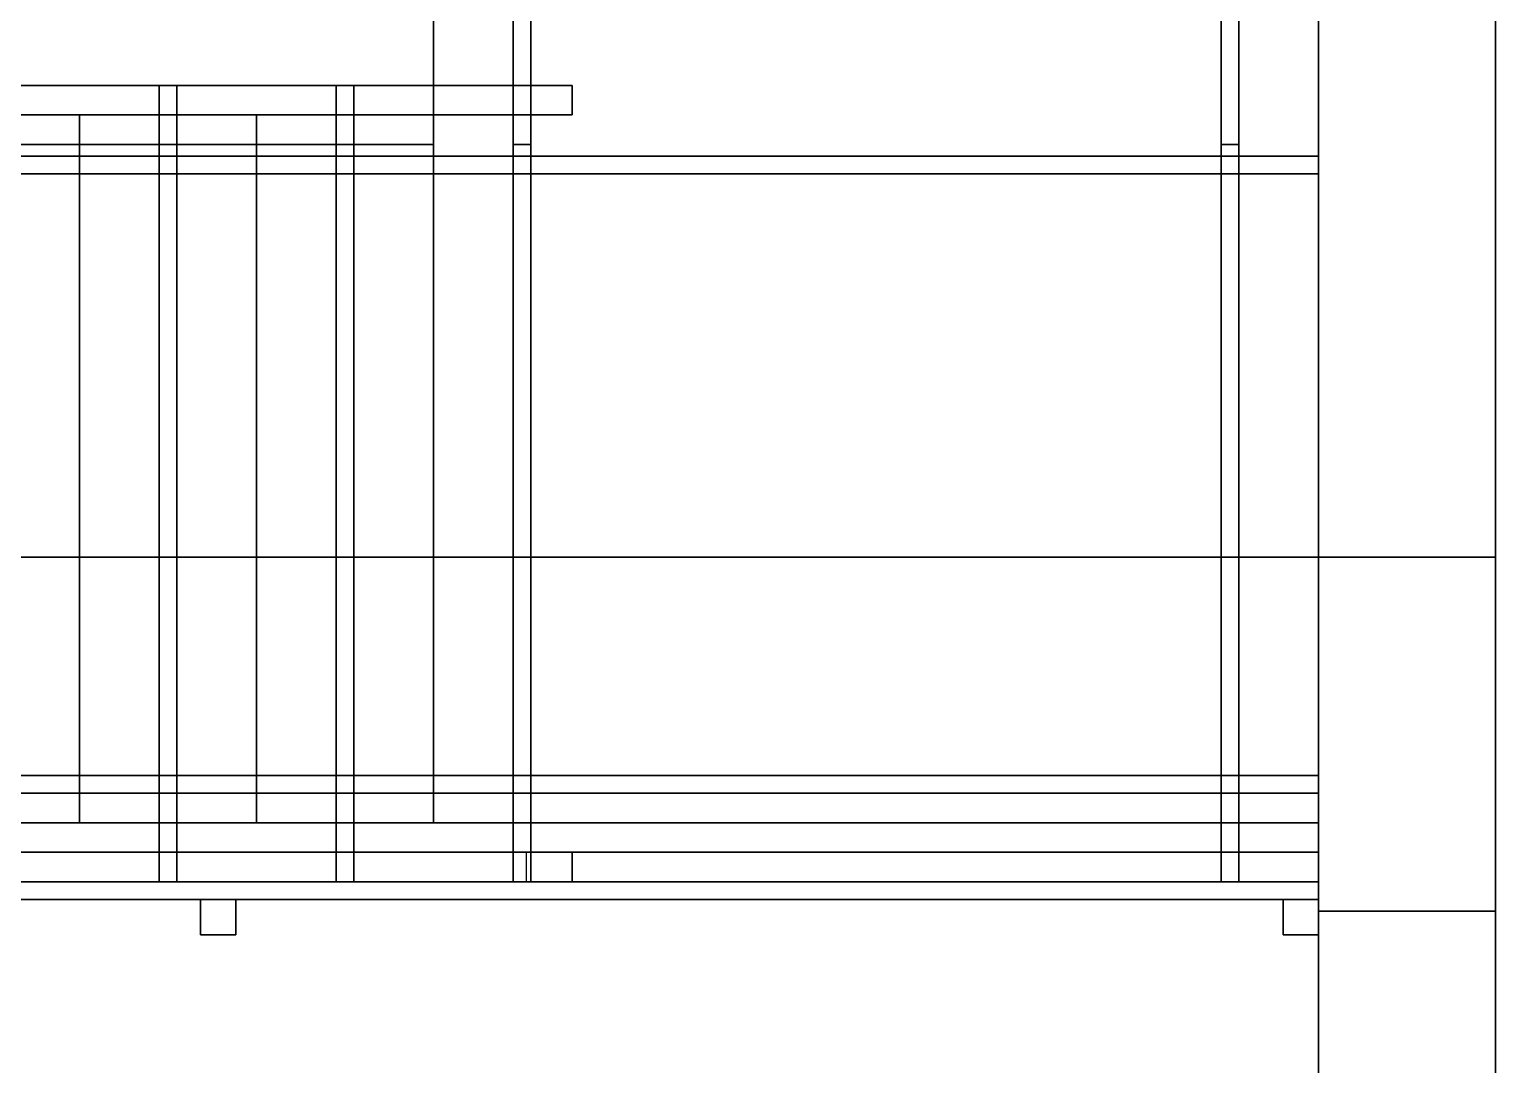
# Model space of a CAD drawing. Header units: millimetres. Extents: x 116.8 to 135.8, y -35.1 to -13.1.
# Drawn here: x 131.358 to 133.843, y -26.5 to -24.745 of the extents above; entities that cross this region are included whole.
import ezdxf

# ---------------------------------------------------------------- set-up
doc = ezdxf.new("R2010")
doc.units = ezdxf.units.MM
for name, color, linetype in [('copertura', 252, 'Continuous'), ('cromato', 251, 'Continuous'), ('Layer_riv', 41, 'Continuous'), ('marmo', 7, 'Continuous'), ('parete_interna', 7, 'Continuous'), ('pavimento', 253, 'Continuous'), ('RIVESTIMENTO', 33, 'Continuous'), ('soffitto', 41, 'Continuous'), ('vetro_mattone', 134, 'Continuous')]:
    doc.layers.add(name, color=color, linetype=linetype)

msp = doc.modelspace()

# ---------------------------------------------------------------- linework, layer by layer
at = {"layer": 'copertura'}
for points in [[(133.843, -25.6399, 6.3), (126.343, -25.6399, 6.3), (126.343, -23.1399, 6.3), (133.843, -23.1399, 6.3)], [(133.843, -23.1399, 5.7), (133.843, -23.1399, 6.3), (133.843, -28.1399, 6.3), (133.843, -28.1399, 5.7)], [(133.843, -28.1399, 6.3), (126.343, -28.1399, 6.3), (126.343, -25.6399, 6.3), (133.843, -25.6399, 6.3)]]:
    msp.add_3dface(points, dxfattribs=at)
at = {"layer": 'cromato'}
for points in [[(132.043, -23.3399, 1.47), (132.043, -23.3399, 1.45), (132.043, -26.0399, 1.45), (132.043, -26.0399, 1.47)], [(132.043, -23.3399, 1.45), (133.543, -23.3399, 1.45), (133.543, -26.0399, 1.45), (132.043, -26.0399, 1.45)], [(133.543, -26.0399, 1.47), (132.043, -26.0399, 1.47), (132.043, -23.3399, 1.47), (133.543, -23.3399, 1.47)], [(133.543, -23.3399, 1.45), (133.543, -23.3399, 1.47), (133.543, -26.0399, 1.47), (133.543, -26.0399, 1.45)], [(133.408, -24.9899, 1.2992), (133.378, -24.9899, 1.2992), (133.378, -24.4899, 1.2992), (133.408, -24.4899, 1.2992)], [(133.378, -24.9899, 1.2992), (133.378, -24.9899, 1.3292), (133.378, -24.4899, 1.3292), (133.378, -24.4899, 1.2992)], [(133.378, -24.4899, 1.3292), (133.408, -24.4899, 1.3292), (133.408, -24.9899, 1.3292), (133.378, -24.9899, 1.3292)], [(133.408, -24.9899, 1.3292), (133.408, -24.9899, 1.2992), (133.408, -24.4899, 1.2992), (133.408, -24.4899, 1.3292)], [(132.178, -24.517, 2.2985), (132.178, -24.517, 2.2685), (132.178, -24.8899, 2.2685), (132.178, -24.8899, 2.2985)], [(132.178, -24.8899, 2.2685), (132.178, -24.517, 2.2685), (132.208, -24.517, 2.2685), (132.208, -24.8899, 2.2685)], [(132.208, -24.517, 2.2985), (132.208, -24.8899, 2.2985), (132.178, -24.8899, 2.2985), (132.178, -24.517, 2.2985)], [(132.178, -24.517, 1.9169), (132.178, -24.517, 1.8869), (132.178, -24.8899, 1.8869), (132.178, -24.8899, 1.9169)], [(132.178, -24.8899, 1.8869), (132.178, -24.517, 1.8869), (132.208, -24.517, 1.8869), (132.208, -24.8899, 1.8869)], [(132.208, -24.517, 1.9169), (132.208, -24.8899, 1.9169), (132.178, -24.8899, 1.9169), (132.178, -24.517, 1.9169)], [(132.208, -24.8899, 2.2985), (132.208, -24.8899, 2.2685), (132.208, -24.517, 2.2685), (132.208, -24.517, 2.2985)], [(132.208, -24.8899, 1.9169), (132.208, -24.8899, 1.8869), (132.208, -24.517, 1.8869), (132.208, -24.517, 1.9169)], [(132.278, -24.8399, 1.9126), (132.278, -24.8399, 1.8784), (129.478, -24.8399, 3.4175), (129.4857, -24.8399, 3.4475)], [(132.278, -24.8899, 1.8784), (129.478, -24.8899, 3.4175), (129.478, -24.8399, 3.4175), (132.278, -24.8399, 1.8784)], [(132.278, -24.8399, 2.2943), (132.278, -24.8399, 2.26), (129.478, -24.8399, 3.7992), (129.4857, -24.8399, 3.8292)], [(132.278, -24.8899, 2.26), (129.478, -24.8899, 3.7992), (129.478, -24.8399, 3.7992), (132.278, -24.8399, 2.26)], [(129.4857, -24.8399, 3.4475), (132.278, -24.8399, 1.9126), (132.278, -24.8899, 1.9126), (129.4857, -24.8899, 3.4475)], [(129.4857, -24.8399, 3.8292), (132.278, -24.8399, 2.2943), (132.278, -24.8899, 2.2943), (129.4857, -24.8899, 3.8292)], [(131.608, -24.8399, 2.6283), (131.578, -24.8399, 2.6448), (131.578, -24.8399, 1.6483), (131.608, -24.8399, 1.6483)], [(131.608, -24.8899, 2.6283), (131.578, -24.8899, 2.6448), (131.578, -24.8399, 2.6448), (131.608, -24.8399, 2.6283)], [(131.578, -24.8899, 2.6448), (131.578, -24.8899, 1.6483), (131.578, -24.8399, 1.6483), (131.578, -24.8399, 2.6448)], [(131.578, -24.8899, 1.6483), (131.608, -24.8899, 1.6483), (131.608, -24.8399, 1.6483), (131.578, -24.8399, 1.6483)], [(131.608, -24.8399, 1.6483), (131.608, -24.8399, 2.6283), (131.608, -24.8899, 2.6283), (131.608, -24.8899, 1.6483)], [(131.908, -24.8399, 2.4634), (131.878, -24.8399, 2.4799), (131.878, -24.8399, 1.4817), (131.908, -24.8399, 1.4817)], [(131.908, -24.8899, 2.4634), (131.878, -24.8899, 2.4799), (131.878, -24.8399, 2.4799), (131.908, -24.8399, 2.4634)], [(131.878, -24.8899, 2.4799), (131.878, -24.8899, 1.4817), (131.878, -24.8399, 1.4817), (131.878, -24.8399, 2.4799)], [(131.878, -24.8899, 1.4817), (131.908, -24.8899, 1.4817), (131.908, -24.8399, 1.4817), (131.878, -24.8399, 1.4817)], [(131.908, -24.8399, 1.4817), (131.908, -24.8399, 2.4634), (131.908, -24.8899, 2.4634), (131.908, -24.8899, 1.4817)], [(132.208, -24.8399, 2.2985), (132.178, -24.8399, 2.315), (132.178, -24.8399, 1.315), (132.208, -24.8399, 1.315)], [(132.208, -24.8899, 2.2985), (132.178, -24.8899, 2.315), (132.178, -24.8399, 2.315), (132.208, -24.8399, 2.2985)], [(132.178, -24.8899, 2.315), (132.178, -24.8899, 1.315), (132.178, -24.8399, 1.315), (132.178, -24.8399, 2.315)], [(132.178, -24.8899, 1.315), (132.208, -24.8899, 1.315), (132.208, -24.8399, 1.315), (132.178, -24.8399, 1.315)], [(132.208, -24.8399, 1.315), (132.208, -24.8399, 2.2985), (132.208, -24.8899, 2.2985), (132.208, -24.8899, 1.315)], [(132.278, -24.8899, 1.9126), (132.278, -24.8899, 1.8784), (132.278, -24.8399, 1.8784), (132.278, -24.8399, 1.9126)], [(132.278, -24.8899, 2.2943), (132.278, -24.8899, 2.26), (132.278, -24.8399, 2.26), (132.278, -24.8399, 2.2943)], [(129.4857, -24.8899, 3.4475), (129.478, -24.8899, 3.4175), (132.278, -24.8899, 1.8784), (132.278, -24.8899, 1.9126)], [(129.4857, -24.8899, 3.8292), (129.478, -24.8899, 3.7992), (132.278, -24.8899, 2.26), (132.278, -24.8899, 2.2943)], [(131.608, -24.8899, 1.6783), (131.608, -24.8899, 1.6483), (131.578, -24.8899, 1.6483), (131.578, -24.8899, 1.6783)], [(131.608, -24.9899, 1.6483), (131.578, -24.9899, 1.6483), (131.578, -24.8899, 1.6483), (131.608, -24.8899, 1.6483)], [(131.578, -24.9899, 1.6483), (131.578, -24.9899, 1.6783), (131.578, -24.8899, 1.6783), (131.578, -24.8899, 1.6483)], [(131.578, -24.8899, 1.6783), (131.608, -24.8899, 1.6783), (131.608, -24.9899, 1.6783), (131.578, -24.9899, 1.6783)], [(131.608, -24.8899, 1.6483), (131.578, -24.8899, 1.6483), (131.578, -24.8899, 2.6448), (131.608, -24.8899, 2.6283)], [(131.608, -24.9899, 1.6783), (131.608, -24.9899, 1.6483), (131.608, -24.8899, 1.6483), (131.608, -24.8899, 1.6783)], [(131.908, -24.8899, 1.5117), (131.908, -24.8899, 1.4817), (131.878, -24.8899, 1.4817), (131.878, -24.8899, 1.5117)], [(131.908, -24.9899, 1.4817), (131.878, -24.9899, 1.4817), (131.878, -24.8899, 1.4817), (131.908, -24.8899, 1.4817)], [(131.878, -24.9899, 1.4817), (131.878, -24.9899, 1.5117), (131.878, -24.8899, 1.5117), (131.878, -24.8899, 1.4817)], [(131.878, -24.8899, 1.5117), (131.908, -24.8899, 1.5117), (131.908, -24.9899, 1.5117), (131.878, -24.9899, 1.5117)], [(131.908, -24.8899, 1.4817), (131.878, -24.8899, 1.4817), (131.878, -24.8899, 2.4799), (131.908, -24.8899, 2.4634)], [(131.908, -24.9899, 1.5117), (131.908, -24.9899, 1.4817), (131.908, -24.8899, 1.4817), (131.908, -24.8899, 1.5117)], [(132.178, -24.9899, 1.315), (132.178, -24.9899, 1.345), (132.178, -24.8899, 1.345), (132.178, -24.8899, 1.315)], [(132.178, -24.8899, 1.345), (132.208, -24.8899, 1.345), (132.208, -24.9899, 1.345), (132.178, -24.9899, 1.345)], [(132.208, -24.9899, 1.315), (132.178, -24.9899, 1.315), (132.178, -24.8899, 1.315), (132.208, -24.8899, 1.315)], [(132.208, -24.8899, 1.345), (132.208, -24.8899, 1.315), (132.178, -24.8899, 1.315), (132.178, -24.8899, 1.345)], [(132.208, -24.8899, 1.315), (132.178, -24.8899, 1.315), (132.178, -24.8899, 2.315), (132.208, -24.8899, 2.2985)], [(132.178, -24.8899, 2.2985), (132.178, -24.8899, 2.2685), (132.208, -24.8899, 2.2685), (132.208, -24.8899, 2.2985)], [(132.178, -24.8899, 1.9169), (132.178, -24.8899, 1.8869), (132.208, -24.8899, 1.8869), (132.208, -24.8899, 1.9169)], [(132.208, -24.9899, 1.345), (132.208, -24.9899, 1.315), (132.208, -24.8899, 1.315), (132.208, -24.8899, 1.345)], [(131.443, -24.9399, 1.97), (131.443, -24.9399, 1.95), (131.143, -24.9399, 1.95), (131.143, -24.9399, 1.97)], [(131.443, -26.0399, 1.95), (131.143, -26.0399, 1.95), (131.143, -24.9399, 1.95), (131.443, -24.9399, 1.95)], [(131.143, -24.9399, 1.97), (131.443, -24.9399, 1.97), (131.443, -26.0399, 1.97), (131.143, -26.0399, 1.97)], [(131.743, -24.9399, 1.8033), (131.743, -24.9399, 1.7833), (131.443, -24.9399, 1.7833), (131.443, -24.9399, 1.8033)], [(131.743, -26.0399, 1.7833), (131.443, -26.0399, 1.7833), (131.443, -24.9399, 1.7833), (131.743, -24.9399, 1.7833)], [(131.443, -26.0399, 1.7833), (131.443, -26.0399, 1.8033), (131.443, -24.9399, 1.8033), (131.443, -24.9399, 1.7833)], [(131.443, -24.9399, 1.8033), (131.743, -24.9399, 1.8033), (131.743, -26.0399, 1.8033), (131.443, -26.0399, 1.8033)], [(131.443, -26.0399, 1.97), (131.443, -26.0399, 1.95), (131.443, -24.9399, 1.95), (131.443, -24.9399, 1.97)], [(131.608, -24.9399, 1.5117), (131.608, -24.9399, 1.4817), (131.578, -24.9399, 1.4817), (131.578, -24.9399, 1.5117)], [(131.608, -26.0399, 1.4817), (131.578, -26.0399, 1.4817), (131.578, -24.9399, 1.4817), (131.608, -24.9399, 1.4817)], [(131.578, -26.0399, 1.4817), (131.578, -26.0399, 1.5117), (131.578, -24.9399, 1.5117), (131.578, -24.9399, 1.4817)], [(131.578, -24.9399, 1.5117), (131.608, -24.9399, 1.5117), (131.608, -26.0399, 1.5117), (131.578, -26.0399, 1.5117)], [(131.608, -26.0399, 1.5117), (131.608, -26.0399, 1.4817), (131.608, -24.9399, 1.4817), (131.608, -24.9399, 1.5117)], [(132.043, -24.9399, 1.6367), (132.043, -24.9399, 1.6167), (131.743, -24.9399, 1.6167), (131.743, -24.9399, 1.6367)], [(132.043, -26.0399, 1.6167), (131.743, -26.0399, 1.6167), (131.743, -24.9399, 1.6167), (132.043, -24.9399, 1.6167)], [(131.743, -26.0399, 1.6167), (131.743, -26.0399, 1.6367), (131.743, -24.9399, 1.6367), (131.743, -24.9399, 1.6167)], [(131.743, -24.9399, 1.6367), (132.043, -24.9399, 1.6367), (132.043, -26.0399, 1.6367), (131.743, -26.0399, 1.6367)], [(131.743, -26.0399, 1.8033), (131.743, -26.0399, 1.7833), (131.743, -24.9399, 1.7833), (131.743, -24.9399, 1.8033)], [(131.908, -24.9399, 1.345), (131.908, -24.9399, 1.315), (131.878, -24.9399, 1.315), (131.878, -24.9399, 1.345)], [(131.908, -26.0399, 1.315), (131.878, -26.0399, 1.315), (131.878, -24.9399, 1.315), (131.908, -24.9399, 1.315)], [(131.878, -26.0399, 1.315), (131.878, -26.0399, 1.345), (131.878, -24.9399, 1.345), (131.878, -24.9399, 1.315)], [(131.878, -24.9399, 1.345), (131.908, -24.9399, 1.345), (131.908, -26.0399, 1.345), (131.878, -26.0399, 1.345)], [(131.908, -26.0399, 1.345), (131.908, -26.0399, 1.315), (131.908, -24.9399, 1.315), (131.908, -24.9399, 1.345)], [(132.043, -26.0399, 1.45), (132.043, -26.0399, 1.47), (132.043, -24.9399, 1.47), (132.043, -24.9399, 1.45)], [(132.043, -26.0399, 1.6367), (132.043, -26.0399, 1.6167), (132.043, -24.9399, 1.6167), (132.043, -24.9399, 1.6367)], [(132.208, -24.9399, 1.1783), (132.208, -24.9399, 1.1483), (132.178, -24.9399, 1.1483), (132.178, -24.9399, 1.1783)], [(132.208, -26.0399, 1.1483), (132.178, -26.0399, 1.1483), (132.178, -24.9399, 1.1483), (132.208, -24.9399, 1.1483)], [(132.178, -26.0399, 1.1483), (132.178, -26.0399, 1.1783), (132.178, -24.9399, 1.1783), (132.178, -24.9399, 1.1483)], [(132.178, -24.9399, 1.1783), (132.208, -24.9399, 1.1783), (132.208, -26.0399, 1.1783), (132.178, -26.0399, 1.1783)], [(132.208, -26.0399, 1.1783), (132.208, -26.0399, 1.1483), (132.208, -24.9399, 1.1483), (132.208, -24.9399, 1.1783)], [(133.408, -24.9399, 1.1783), (133.408, -24.9399, 1.1483), (133.378, -24.9399, 1.1483), (133.378, -24.9399, 1.1783)], [(133.408, -26.0399, 1.1483), (133.378, -26.0399, 1.1483), (133.378, -24.9399, 1.1483), (133.408, -24.9399, 1.1483)], [(133.378, -26.0399, 1.1483), (133.378, -26.0399, 1.1783), (133.378, -24.9399, 1.1783), (133.378, -24.9399, 1.1483)], [(133.378, -24.9399, 1.1783), (133.408, -24.9399, 1.1783), (133.408, -26.0399, 1.1783), (133.378, -26.0399, 1.1783)], [(133.408, -26.0399, 1.1783), (133.408, -26.0399, 1.1483), (133.408, -24.9399, 1.1483), (133.408, -24.9399, 1.1783)], [(131.578, -24.9599, 1.6783), (131.578, -24.9599, 1.6483), (131.278, -24.9599, 1.6483), (131.308, -24.9599, 1.6783)], [(131.578, -24.9899, 1.6483), (131.278, -24.9899, 1.6483), (131.278, -24.9599, 1.6483), (131.578, -24.9599, 1.6483)], [(131.308, -24.9599, 1.6783), (131.578, -24.9599, 1.6783), (131.578, -24.9899, 1.6783), (131.308, -24.9899, 1.6783)], [(131.743, -24.9599, 1.8033), (131.743, -24.9599, 1.7833), (131.443, -24.9599, 1.7833), (131.443, -24.9599, 1.8033)], [(131.743, -24.9899, 1.7833), (131.443, -24.9899, 1.7833), (131.443, -24.9599, 1.7833), (131.743, -24.9599, 1.7833)], [(131.443, -24.9599, 1.8033), (131.743, -24.9599, 1.8033), (131.743, -24.9899, 1.8033), (131.443, -24.9899, 1.8033)], [(131.443, -24.9899, 1.7833), (131.443, -24.9899, 1.8033), (131.443, -24.9599, 1.8033), (131.443, -24.9599, 1.7833)], [(131.878, -24.9599, 1.5117), (131.878, -24.9599, 1.4817), (131.578, -24.9599, 1.4817), (131.608, -24.9599, 1.5117)], [(131.878, -24.9899, 1.4817), (131.578, -24.9899, 1.4817), (131.578, -24.9599, 1.4817), (131.878, -24.9599, 1.4817)], [(131.578, -24.9899, 1.4817), (131.608, -24.9899, 1.5117), (131.608, -24.9599, 1.5117), (131.578, -24.9599, 1.4817)], [(131.608, -24.9599, 1.7833), (131.608, -24.9599, 1.5117), (131.578, -24.9599, 1.4817), (131.578, -24.9599, 1.7833)], [(131.608, -24.9899, 1.5117), (131.578, -24.9899, 1.4817), (131.578, -24.9599, 1.4817), (131.608, -24.9599, 1.5117)], [(131.578, -24.9899, 1.4817), (131.578, -24.9899, 1.7833), (131.578, -24.9599, 1.7833), (131.578, -24.9599, 1.4817)], [(131.578, -24.9599, 1.7833), (131.608, -24.9599, 1.7833), (131.608, -24.9899, 1.7833), (131.578, -24.9899, 1.7833)], [(131.578, -24.9899, 1.6783), (131.578, -24.9899, 1.6483), (131.578, -24.9599, 1.6483), (131.578, -24.9599, 1.6783)], [(131.608, -24.9599, 1.5117), (131.878, -24.9599, 1.5117), (131.878, -24.9899, 1.5117), (131.608, -24.9899, 1.5117)], [(131.608, -24.9899, 1.7833), (131.608, -24.9899, 1.5117), (131.608, -24.9599, 1.5117), (131.608, -24.9599, 1.7833)], [(132.043, -24.9599, 1.6367), (132.043, -24.9599, 1.6167), (131.743, -24.9599, 1.6167), (131.743, -24.9599, 1.6367)], [(132.043, -24.9899, 1.6167), (131.743, -24.9899, 1.6167), (131.743, -24.9599, 1.6167), (132.043, -24.9599, 1.6167)], [(131.743, -24.9899, 1.6167), (131.743, -24.9899, 1.6367), (131.743, -24.9599, 1.6367), (131.743, -24.9599, 1.6167)], [(131.743, -24.9599, 1.6367), (132.043, -24.9599, 1.6367), (132.043, -24.9899, 1.6367), (131.743, -24.9899, 1.6367)], [(131.743, -24.9899, 1.8033), (131.743, -24.9899, 1.7833), (131.743, -24.9599, 1.7833), (131.743, -24.9599, 1.8033)], [(132.178, -24.9599, 1.345), (132.178, -24.9599, 1.315), (131.878, -24.9599, 1.315), (131.908, -24.9599, 1.345)], [(132.178, -24.9899, 1.315), (131.878, -24.9899, 1.315), (131.878, -24.9599, 1.315), (132.178, -24.9599, 1.315)], [(131.878, -24.9899, 1.315), (131.908, -24.9899, 1.345), (131.908, -24.9599, 1.345), (131.878, -24.9599, 1.315)], [(131.908, -24.9899, 1.345), (131.878, -24.9899, 1.315), (131.878, -24.9599, 1.315), (131.908, -24.9599, 1.345)], [(131.908, -24.9599, 1.6167), (131.908, -24.9599, 1.345), (131.878, -24.9599, 1.315), (131.878, -24.9599, 1.6167)], [(131.878, -24.9899, 1.315), (131.878, -24.9899, 1.6167), (131.878, -24.9599, 1.6167), (131.878, -24.9599, 1.315)], [(131.878, -24.9599, 1.6167), (131.908, -24.9599, 1.6167), (131.908, -24.9899, 1.6167), (131.878, -24.9899, 1.6167)], [(131.878, -24.9899, 1.5117), (131.878, -24.9899, 1.4817), (131.878, -24.9599, 1.4817), (131.878, -24.9599, 1.5117)], [(131.908, -24.9599, 1.345), (132.178, -24.9599, 1.345), (132.178, -24.9899, 1.345), (131.908, -24.9899, 1.345)], [(131.908, -24.9899, 1.6167), (131.908, -24.9899, 1.345), (131.908, -24.9599, 1.345), (131.908, -24.9599, 1.6167)], [(133.543, -24.9599, 1.1783), (133.543, -24.9599, 1.1483), (132.043, -24.9599, 1.1483), (132.043, -24.9599, 1.1783)], [(133.543, -24.9899, 1.1483), (132.043, -24.9899, 1.1483), (132.043, -24.9599, 1.1483), (133.543, -24.9599, 1.1483)], [(132.043, -24.9899, 1.1483), (132.043, -24.9899, 1.1783), (132.043, -24.9599, 1.1783), (132.043, -24.9599, 1.1483)], [(132.043, -24.9599, 1.1783), (133.543, -24.9599, 1.1783), (133.543, -24.9899, 1.1783), (132.043, -24.9899, 1.1783)], [(132.043, -24.9899, 1.6367), (132.043, -24.9899, 1.6167), (132.043, -24.9599, 1.6167), (132.043, -24.9599, 1.6367)], [(132.208, -24.9599, 1.45), (132.208, -24.9599, 1.1783), (132.178, -24.9599, 1.1783), (132.178, -24.9599, 1.45)], [(132.208, -24.9899, 1.1783), (132.178, -24.9899, 1.1783), (132.178, -24.9599, 1.1783), (132.208, -24.9599, 1.1783)], [(132.178, -24.9899, 1.1783), (132.178, -24.9899, 1.45), (132.178, -24.9599, 1.45), (132.178, -24.9599, 1.1783)], [(132.178, -24.9599, 1.45), (132.208, -24.9599, 1.45), (132.208, -24.9899, 1.45), (132.178, -24.9899, 1.45)], [(132.178, -24.9899, 1.345), (132.178, -24.9899, 1.315), (132.178, -24.9599, 1.315), (132.178, -24.9599, 1.345)], [(132.208, -24.9899, 1.45), (132.208, -24.9899, 1.1783), (132.208, -24.9599, 1.1783), (132.208, -24.9599, 1.45)], [(133.408, -24.9599, 1.45), (133.408, -24.9599, 1.1783), (133.378, -24.9599, 1.1783), (133.378, -24.9599, 1.45)], [(133.408, -24.9899, 1.1783), (133.378, -24.9899, 1.1783), (133.378, -24.9599, 1.1783), (133.408, -24.9599, 1.1783)], [(133.378, -24.9899, 1.1783), (133.378, -24.9899, 1.45), (133.378, -24.9599, 1.45), (133.378, -24.9599, 1.1783)], [(133.378, -24.9599, 1.45), (133.408, -24.9599, 1.45), (133.408, -24.9899, 1.45), (133.378, -24.9899, 1.45)], [(133.408, -24.9899, 1.45), (133.408, -24.9899, 1.1783), (133.408, -24.9599, 1.1783), (133.408, -24.9599, 1.45)], [(133.543, -24.9899, 1.1783), (133.543, -24.9899, 1.1483), (133.543, -24.9599, 1.1483), (133.543, -24.9599, 1.1783)], [(131.308, -24.9899, 1.6783), (131.278, -24.9899, 1.6483), (131.578, -24.9899, 1.6483), (131.578, -24.9899, 1.6783)], [(131.443, -24.9899, 1.8033), (131.443, -24.9899, 1.7833), (131.743, -24.9899, 1.7833), (131.743, -24.9899, 1.8033)], [(131.608, -24.9899, 1.5117), (131.578, -24.9899, 1.4817), (131.878, -24.9899, 1.4817), (131.878, -24.9899, 1.5117)], [(131.578, -24.9899, 1.7833), (131.578, -24.9899, 1.4817), (131.608, -24.9899, 1.5117), (131.608, -24.9899, 1.7833)], [(131.578, -24.9899, 1.6783), (131.578, -24.9899, 1.6483), (131.608, -24.9899, 1.6483), (131.608, -24.9899, 1.6783)], [(131.743, -24.9899, 1.6367), (131.743, -24.9899, 1.6167), (132.043, -24.9899, 1.6167), (132.043, -24.9899, 1.6367)], [(131.908, -24.9899, 1.345), (131.878, -24.9899, 1.315), (132.178, -24.9899, 1.315), (132.178, -24.9899, 1.345)], [(131.878, -24.9899, 1.6167), (131.878, -24.9899, 1.315), (131.908, -24.9899, 1.345), (131.908, -24.9899, 1.6167)], [(131.878, -24.9899, 1.5117), (131.878, -24.9899, 1.4817), (131.908, -24.9899, 1.4817), (131.908, -24.9899, 1.5117)], [(132.043, -24.9899, 1.1783), (132.043, -24.9899, 1.1483), (133.543, -24.9899, 1.1483), (133.543, -24.9899, 1.1783)], [(132.178, -24.9899, 1.45), (132.178, -24.9899, 1.1783), (132.208, -24.9899, 1.1783), (132.208, -24.9899, 1.45)], [(132.178, -24.9899, 1.345), (132.178, -24.9899, 1.315), (132.208, -24.9899, 1.315), (132.208, -24.9899, 1.345)], [(133.378, -24.9899, 1.45), (133.378, -24.9899, 1.1783), (133.408, -24.9899, 1.1783), (133.408, -24.9899, 1.45)], [(131.578, -26.0099, 1.6783), (131.578, -26.0099, 1.6483), (131.278, -26.0099, 1.6483), (131.308, -26.0099, 1.6783)], [(131.578, -26.0399, 1.6483), (131.278, -26.0399, 1.6483), (131.278, -26.0099, 1.6483), (131.578, -26.0099, 1.6483)], [(131.308, -26.0099, 1.6783), (131.578, -26.0099, 1.6783), (131.578, -26.0399, 1.6783), (131.308, -26.0399, 1.6783)], [(131.578, -26.0399, 1.6783), (131.578, -26.0399, 1.6483), (131.578, -26.0099, 1.6483), (131.578, -26.0099, 1.6783)], [(131.878, -26.0099, 1.5117), (131.878, -26.0099, 1.4817), (131.578, -26.0099, 1.4817), (131.608, -26.0099, 1.5117)], [(131.878, -26.0399, 1.4817), (131.578, -26.0399, 1.4817), (131.578, -26.0099, 1.4817), (131.878, -26.0099, 1.4817)], [(131.578, -26.0399, 1.4817), (131.608, -26.0399, 1.5117), (131.608, -26.0099, 1.5117), (131.578, -26.0099, 1.4817)], [(131.608, -26.0099, 1.7833), (131.608, -26.0099, 1.5117), (131.578, -26.0099, 1.4817), (131.578, -26.0099, 1.7833)], [(131.608, -26.0399, 1.5117), (131.578, -26.0399, 1.4817), (131.578, -26.0099, 1.4817), (131.608, -26.0099, 1.5117)], [(131.578, -26.0399, 1.4817), (131.578, -26.0399, 1.7833), (131.578, -26.0099, 1.7833), (131.578, -26.0099, 1.4817)], [(131.578, -26.0099, 1.7833), (131.608, -26.0099, 1.7833), (131.608, -26.0399, 1.7833), (131.578, -26.0399, 1.7833)], [(131.608, -26.0099, 1.5117), (131.878, -26.0099, 1.5117), (131.878, -26.0399, 1.5117), (131.608, -26.0399, 1.5117)], [(131.608, -26.0399, 1.7833), (131.608, -26.0399, 1.5117), (131.608, -26.0099, 1.5117), (131.608, -26.0099, 1.7833)], [(131.878, -26.0399, 1.5117), (131.878, -26.0399, 1.4817), (131.878, -26.0099, 1.4817), (131.878, -26.0099, 1.5117)], [(132.178, -26.0099, 1.345), (132.178, -26.0099, 1.315), (131.878, -26.0099, 1.315), (131.908, -26.0099, 1.345)], [(132.178, -26.0399, 1.315), (131.878, -26.0399, 1.315), (131.878, -26.0099, 1.315), (132.178, -26.0099, 1.315)], [(131.878, -26.0399, 1.315), (131.908, -26.0399, 1.345), (131.908, -26.0099, 1.345), (131.878, -26.0099, 1.315)], [(131.908, -26.0099, 1.6167), (131.908, -26.0099, 1.345), (131.878, -26.0099, 1.315), (131.878, -26.0099, 1.6167)], [(131.908, -26.0399, 1.345), (131.878, -26.0399, 1.315), (131.878, -26.0099, 1.315), (131.908, -26.0099, 1.345)], [(131.878, -26.0399, 1.315), (131.878, -26.0399, 1.6167), (131.878, -26.0099, 1.6167), (131.878, -26.0099, 1.315)], [(131.878, -26.0099, 1.6167), (131.908, -26.0099, 1.6167), (131.908, -26.0399, 1.6167), (131.878, -26.0399, 1.6167)], [(131.908, -26.0099, 1.345), (132.178, -26.0099, 1.345), (132.178, -26.0399, 1.345), (131.908, -26.0399, 1.345)], [(131.908, -26.0399, 1.6167), (131.908, -26.0399, 1.345), (131.908, -26.0099, 1.345), (131.908, -26.0099, 1.6167)], [(133.543, -26.0099, 1.1783), (133.543, -26.0099, 1.1483), (132.043, -26.0099, 1.1483), (132.043, -26.0099, 1.1783)], [(133.543, -26.0399, 1.1483), (132.043, -26.0399, 1.1483), (132.043, -26.0099, 1.1483), (133.543, -26.0099, 1.1483)], [(132.043, -26.0399, 1.1483), (132.043, -26.0399, 1.1783), (132.043, -26.0099, 1.1783), (132.043, -26.0099, 1.1483)], [(132.043, -26.0099, 1.1783), (133.543, -26.0099, 1.1783), (133.543, -26.0399, 1.1783), (132.043, -26.0399, 1.1783)], [(132.178, -26.0399, 1.345), (132.178, -26.0399, 1.315), (132.178, -26.0099, 1.315), (132.178, -26.0099, 1.345)], [(132.208, -26.0099, 1.45), (132.208, -26.0099, 1.1783), (132.178, -26.0099, 1.1783), (132.178, -26.0099, 1.45)], [(132.208, -26.0399, 1.1783), (132.178, -26.0399, 1.1783), (132.178, -26.0099, 1.1783), (132.208, -26.0099, 1.1783)], [(132.178, -26.0399, 1.1783), (132.178, -26.0399, 1.45), (132.178, -26.0099, 1.45), (132.178, -26.0099, 1.1783)], [(132.178, -26.0099, 1.45), (132.208, -26.0099, 1.45), (132.208, -26.0399, 1.45), (132.178, -26.0399, 1.45)], [(132.208, -26.0399, 1.45), (132.208, -26.0399, 1.1783), (132.208, -26.0099, 1.1783), (132.208, -26.0099, 1.45)], [(133.408, -26.0099, 1.45), (133.408, -26.0099, 1.1783), (133.378, -26.0099, 1.1783), (133.378, -26.0099, 1.45)], [(133.408, -26.0399, 1.1783), (133.378, -26.0399, 1.1783), (133.378, -26.0099, 1.1783), (133.408, -26.0099, 1.1783)], [(133.378, -26.0399, 1.1783), (133.378, -26.0399, 1.45), (133.378, -26.0099, 1.45), (133.378, -26.0099, 1.1783)], [(133.378, -26.0099, 1.45), (133.408, -26.0099, 1.45), (133.408, -26.0399, 1.45), (133.378, -26.0399, 1.45)], [(133.408, -26.0399, 1.45), (133.408, -26.0399, 1.1783), (133.408, -26.0099, 1.1783), (133.408, -26.0099, 1.45)], [(133.543, -26.0399, 1.1783), (133.543, -26.0399, 1.1483), (133.543, -26.0099, 1.1483), (133.543, -26.0099, 1.1783)], [(131.143, -26.0399, 1.97), (131.143, -26.0399, 1.95), (131.443, -26.0399, 1.95), (131.443, -26.0399, 1.97)], [(131.308, -26.0399, 1.6783), (131.278, -26.0399, 1.6483), (131.578, -26.0399, 1.6483), (131.578, -26.0399, 1.6783)], [(131.443, -26.0399, 1.8033), (131.443, -26.0399, 1.7833), (131.743, -26.0399, 1.7833), (131.743, -26.0399, 1.8033)], [(131.608, -26.0399, 1.5117), (131.578, -26.0399, 1.4817), (131.878, -26.0399, 1.4817), (131.878, -26.0399, 1.5117)], [(131.578, -26.0399, 1.7833), (131.578, -26.0399, 1.4817), (131.608, -26.0399, 1.5117), (131.608, -26.0399, 1.7833)], [(131.578, -26.0399, 1.5117), (131.578, -26.0399, 1.4817), (131.608, -26.0399, 1.4817), (131.608, -26.0399, 1.5117)], [(131.608, -26.0399, 1.6783), (131.608, -26.0399, 1.6483), (131.578, -26.0399, 1.6483), (131.578, -26.0399, 1.6783)], [(131.608, -26.1399, 1.6483), (131.578, -26.1399, 1.6483), (131.578, -26.0399, 1.6483), (131.608, -26.0399, 1.6483)], [(131.578, -26.1399, 1.6483), (131.578, -26.1399, 1.6783), (131.578, -26.0399, 1.6783), (131.578, -26.0399, 1.6483)], [(131.578, -26.0399, 1.6783), (131.608, -26.0399, 1.6783), (131.608, -26.1399, 1.6783), (131.578, -26.1399, 1.6783)], [(131.608, -26.1399, 1.6783), (131.608, -26.1399, 1.6483), (131.608, -26.0399, 1.6483), (131.608, -26.0399, 1.6783)], [(131.743, -26.0399, 1.6367), (131.743, -26.0399, 1.6167), (132.043, -26.0399, 1.6167), (132.043, -26.0399, 1.6367)], [(131.908, -26.0399, 1.345), (131.878, -26.0399, 1.315), (132.178, -26.0399, 1.315), (132.178, -26.0399, 1.345)], [(131.878, -26.0399, 1.6167), (131.878, -26.0399, 1.315), (131.908, -26.0399, 1.345), (131.908, -26.0399, 1.6167)], [(131.878, -26.0399, 1.345), (131.878, -26.0399, 1.315), (131.908, -26.0399, 1.315), (131.908, -26.0399, 1.345)], [(131.908, -26.0399, 1.5117), (131.908, -26.0399, 1.4817), (131.878, -26.0399, 1.4817), (131.878, -26.0399, 1.5117)], [(131.908, -26.1399, 1.4817), (131.878, -26.1399, 1.4817), (131.878, -26.0399, 1.4817), (131.908, -26.0399, 1.4817)], [(131.878, -26.1399, 1.4817), (131.878, -26.1399, 1.5117), (131.878, -26.0399, 1.5117), (131.878, -26.0399, 1.4817)], [(131.878, -26.0399, 1.5117), (131.908, -26.0399, 1.5117), (131.908, -26.1399, 1.5117), (131.878, -26.1399, 1.5117)], [(131.908, -26.1399, 1.5117), (131.908, -26.1399, 1.4817), (131.908, -26.0399, 1.4817), (131.908, -26.0399, 1.5117)], [(132.043, -26.0399, 1.47), (132.043, -26.0399, 1.45), (133.543, -26.0399, 1.45), (133.543, -26.0399, 1.47)], [(132.043, -26.0399, 1.47), (132.043, -26.0399, 1.45), (133.543, -26.0399, 1.45), (133.543, -26.0399, 1.47)], [(132.043, -26.0399, 1.1783), (132.043, -26.0399, 1.1483), (133.543, -26.0399, 1.1483), (133.543, -26.0399, 1.1783)], [(132.178, -26.0399, 1.45), (132.178, -26.0399, 1.1783), (132.208, -26.0399, 1.1783), (132.208, -26.0399, 1.45)], [(132.178, -26.0399, 1.1783), (132.178, -26.0399, 1.1483), (132.208, -26.0399, 1.1483), (132.208, -26.0399, 1.1783)], [(132.208, -26.0399, 1.345), (132.208, -26.0399, 1.315), (132.178, -26.0399, 1.315), (132.178, -26.0399, 1.345)], [(132.208, -26.1399, 1.315), (132.178, -26.1399, 1.315), (132.178, -26.0399, 1.315), (132.208, -26.0399, 1.315)], [(132.178, -26.1399, 1.315), (132.178, -26.1399, 1.345), (132.178, -26.0399, 1.345), (132.178, -26.0399, 1.315)], [(132.178, -26.0399, 1.345), (132.208, -26.0399, 1.345), (132.208, -26.1399, 1.345), (132.178, -26.1399, 1.345)], [(132.208, -26.1399, 1.345), (132.208, -26.1399, 1.315), (132.208, -26.0399, 1.315), (132.208, -26.0399, 1.345)], [(133.378, -26.0399, 1.45), (133.378, -26.0399, 1.1783), (133.408, -26.0399, 1.1783), (133.408, -26.0399, 1.45)], [(133.378, -26.0399, 1.1783), (133.378, -26.0399, 1.1483), (133.408, -26.0399, 1.1483), (133.408, -26.0399, 1.1783)], [(133.408, -26.0399, 1.3292), (133.408, -26.0399, 1.2992), (133.378, -26.0399, 1.2992), (133.378, -26.0399, 1.3292)], [(133.408, -26.1399, 1.2992), (133.378, -26.1399, 1.2992), (133.378, -26.0399, 1.2992), (133.408, -26.0399, 1.2992)], [(133.378, -26.1399, 1.2992), (133.378, -26.1399, 1.3292), (133.378, -26.0399, 1.3292), (133.378, -26.0399, 1.2992)], [(133.378, -26.0399, 1.3292), (133.408, -26.0399, 1.3292), (133.408, -26.1399, 1.3292), (133.378, -26.1399, 1.3292)], [(133.408, -26.1399, 1.3292), (133.408, -26.1399, 1.2992), (133.408, -26.0399, 1.2992), (133.408, -26.0399, 1.3292)], [(132.278, -26.1399, 1.9126), (132.278, -26.1399, 1.8784), (129.478, -26.1399, 3.4175), (129.4857, -26.1399, 3.4475)], [(132.278, -26.1899, 1.8784), (129.478, -26.1899, 3.4175), (129.478, -26.1399, 3.4175), (132.278, -26.1399, 1.8784)], [(132.278, -26.1399, 2.2943), (132.278, -26.1399, 2.26), (129.478, -26.1399, 3.7992), (129.4857, -26.1399, 3.8292)], [(132.278, -26.1899, 2.26), (129.478, -26.1899, 3.7992), (129.478, -26.1399, 3.7992), (132.278, -26.1399, 2.26)], [(129.4857, -26.1399, 3.4475), (132.278, -26.1399, 1.9126), (132.278, -26.1899, 1.9126), (129.4857, -26.1899, 3.4475)], [(129.4857, -26.1399, 3.8292), (132.278, -26.1399, 2.2943), (132.278, -26.1899, 2.2943), (129.4857, -26.1899, 3.8292)], [(131.578, -26.1399, 1.6783), (131.578, -26.1399, 1.6483), (131.608, -26.1399, 1.6483), (131.608, -26.1399, 1.6783)], [(131.608, -26.1399, 2.6283), (131.578, -26.1399, 2.6448), (131.578, -26.1399, 1.6483), (131.608, -26.1399, 1.6483)], [(131.608, -26.1899, 2.6283), (131.578, -26.1899, 2.6448), (131.578, -26.1399, 2.6448), (131.608, -26.1399, 2.6283)], [(131.578, -26.1899, 2.6448), (131.578, -26.1899, 1.6483), (131.578, -26.1399, 1.6483), (131.578, -26.1399, 2.6448)], [(131.578, -26.1899, 1.6483), (131.608, -26.1899, 1.6483), (131.608, -26.1399, 1.6483), (131.578, -26.1399, 1.6483)], [(131.608, -26.1399, 1.6483), (131.608, -26.1399, 2.6283), (131.608, -26.1899, 2.6283), (131.608, -26.1899, 1.6483)], [(131.878, -26.1399, 1.5117), (131.878, -26.1399, 1.4817), (131.908, -26.1399, 1.4817), (131.908, -26.1399, 1.5117)], [(131.908, -26.1399, 2.4634), (131.878, -26.1399, 2.4799), (131.878, -26.1399, 1.4817), (131.908, -26.1399, 1.4817)], [(131.908, -26.1899, 2.4634), (131.878, -26.1899, 2.4799), (131.878, -26.1399, 2.4799), (131.908, -26.1399, 2.4634)], [(131.878, -26.1899, 2.4799), (131.878, -26.1899, 1.4817), (131.878, -26.1399, 1.4817), (131.878, -26.1399, 2.4799)], [(131.878, -26.1899, 1.4817), (131.908, -26.1899, 1.4817), (131.908, -26.1399, 1.4817), (131.878, -26.1399, 1.4817)], [(131.908, -26.1399, 1.4817), (131.908, -26.1399, 2.4634), (131.908, -26.1899, 2.4634), (131.908, -26.1899, 1.4817)], [(132.178, -26.1399, 1.345), (132.178, -26.1399, 1.315), (132.208, -26.1399, 1.315), (132.208, -26.1399, 1.345)], [(132.208, -26.1399, 2.2985), (132.178, -26.1399, 2.315), (132.178, -26.1399, 1.315), (132.208, -26.1399, 1.315)], [(132.208, -26.1899, 2.2985), (132.178, -26.1899, 2.315), (132.178, -26.1399, 2.315), (132.208, -26.1399, 2.2985)], [(132.178, -26.1899, 2.315), (132.178, -26.1899, 1.315), (132.178, -26.1399, 1.315), (132.178, -26.1399, 2.315)], [(132.178, -26.1899, 1.315), (132.208, -26.1899, 1.315), (132.208, -26.1399, 1.315), (132.178, -26.1399, 1.315)], [(133.543, -26.1399, 2.3292), (133.543, -26.1399, 2.2992), (132.208, -26.1399, 2.2992), (132.2003, -26.1399, 2.3292)], [(133.543, -26.1899, 2.3292), (132.2003, -26.1899, 2.3292), (132.2003, -26.1399, 2.3292), (133.543, -26.1399, 2.3292)], [(133.543, -26.1399, 1.9475), (133.543, -26.1399, 1.9175), (132.208, -26.1399, 1.9175), (132.2003, -26.1399, 1.9475)], [(133.543, -26.1899, 1.9475), (132.2003, -26.1899, 1.9475), (132.2003, -26.1399, 1.9475), (133.543, -26.1399, 1.9475)], [(132.208, -26.1399, 1.315), (132.208, -26.1399, 2.2985), (132.208, -26.1899, 2.2985), (132.208, -26.1899, 1.315)], [(132.208, -26.1399, 2.2992), (133.543, -26.1399, 2.2992), (133.543, -26.1899, 2.2992), (132.208, -26.1899, 2.2992)], [(132.208, -26.1399, 1.9175), (133.543, -26.1399, 1.9175), (133.543, -26.1899, 1.9175), (132.208, -26.1899, 1.9175)], [(132.278, -26.1899, 1.9126), (132.278, -26.1899, 1.8784), (132.278, -26.1399, 1.8784), (132.278, -26.1399, 1.9126)], [(132.278, -26.1899, 2.2943), (132.278, -26.1899, 2.26), (132.278, -26.1399, 2.26), (132.278, -26.1399, 2.2943)], [(133.378, -26.1399, 1.3292), (133.378, -26.1399, 1.2992), (133.408, -26.1399, 1.2992), (133.408, -26.1399, 1.3292)], [(133.378, -26.1399, 1.2992), (133.408, -26.1399, 1.2992), (133.408, -26.1399, 2.2992), (133.378, -26.1399, 2.2992)], [(133.378, -26.1399, 2.2992), (133.408, -26.1399, 2.2992), (133.408, -26.1899, 2.2992), (133.378, -26.1899, 2.2992)], [(133.378, -26.1899, 1.2992), (133.378, -26.1899, 2.2992), (133.378, -26.1399, 2.2992), (133.378, -26.1399, 1.2992)], [(133.408, -26.1399, 1.2992), (133.378, -26.1399, 1.2992), (133.378, -26.1899, 1.2992), (133.408, -26.1899, 1.2992)], [(133.408, -26.1399, 2.2992), (133.408, -26.1399, 1.2992), (133.408, -26.1899, 1.2992), (133.408, -26.1899, 2.2992)], [(133.543, -26.1399, 2.2992), (133.543, -26.1399, 2.3292), (133.543, -26.1899, 2.3292), (133.543, -26.1899, 2.2992)], [(133.543, -26.1399, 1.9175), (133.543, -26.1399, 1.9475), (133.543, -26.1899, 1.9475), (133.543, -26.1899, 1.9175)], [(129.4857, -26.1899, 3.4475), (129.478, -26.1899, 3.4175), (132.278, -26.1899, 1.8784), (132.278, -26.1899, 1.9126)], [(129.4857, -26.1899, 3.8292), (129.478, -26.1899, 3.7992), (132.278, -26.1899, 2.26), (132.278, -26.1899, 2.2943)], [(131.608, -26.1899, 1.6483), (131.578, -26.1899, 1.6483), (131.578, -26.1899, 2.6448), (131.608, -26.1899, 2.6283)], [(131.908, -26.1899, 1.4817), (131.878, -26.1899, 1.4817), (131.878, -26.1899, 2.4799), (131.908, -26.1899, 2.4634)], [(132.208, -26.1899, 1.315), (132.178, -26.1899, 1.315), (132.178, -26.1899, 2.315), (132.208, -26.1899, 2.2985)], [(132.2003, -26.1899, 2.3292), (132.208, -26.1899, 2.2992), (133.543, -26.1899, 2.2992), (133.543, -26.1899, 2.3292)], [(132.2003, -26.1899, 1.9475), (132.208, -26.1899, 1.9175), (133.543, -26.1899, 1.9175), (133.543, -26.1899, 1.9475)], [(133.378, -26.1899, 2.2992), (133.408, -26.1899, 2.2992), (133.408, -26.1899, 1.2992), (133.378, -26.1899, 1.2992)], [(131.708, -26.2199, 3), (131.708, -26.2799, 3), (131.648, -26.2799, 3), (131.648, -26.2199, 3)], [(131.648, -26.2199, 2.7), (131.648, -26.2799, 2.7), (131.708, -26.2799, 2.7), (131.708, -26.2199, 2.7)], [(131.648, -26.2199, 3), (131.648, -26.2799, 3), (131.648, -26.2799, 5.7), (131.648, -26.2199, 5.7)], [(131.708, -26.2199, 5.7), (131.648, -26.2199, 5.7), (131.648, -26.2199, 3), (131.708, -26.2199, 3)], [(131.708, -26.2799, 3), (131.708, -26.2199, 3), (131.708, -26.2199, 5.7), (131.708, -26.2799, 5.7)], [(133.543, -26.2199, 3), (133.543, -26.2799, 3), (133.483, -26.2799, 3), (133.483, -26.2199, 3)], [(133.483, -26.2199, 2.7), (133.483, -26.2799, 2.7), (133.543, -26.2799, 2.7), (133.543, -26.2199, 2.7)], [(133.483, -26.2199, 3), (133.483, -26.2799, 3), (133.483, -26.2799, 5.7), (133.483, -26.2199, 5.7)], [(133.543, -26.2199, 5.7), (133.483, -26.2199, 5.7), (133.483, -26.2199, 3), (133.543, -26.2199, 3)], [(133.543, -26.2799, 3), (133.543, -26.2199, 3), (133.543, -26.2199, 5.7), (133.543, -26.2799, 5.7)], [(131.648, -26.2799, 3), (131.708, -26.2799, 3), (131.708, -26.2799, 5.7), (131.648, -26.2799, 5.7)], [(133.483, -26.2799, 3), (133.543, -26.2799, 3), (133.543, -26.2799, 5.7), (133.483, -26.2799, 5.7)]]:
    msp.add_3dface(points, dxfattribs=at)
at = {"layer": 'Layer_riv'}
for points in [[(132.043, -23.2899, 1.5), (132.043, -23.2899, 1.47), (132.043, -26.0899, 1.47), (132.043, -26.0899, 1.5)], [(132.043, -23.2899, 1.47), (133.543, -23.2899, 1.47), (133.543, -26.0899, 1.47), (132.043, -26.0899, 1.47)], [(133.543, -26.0899, 1.5), (132.043, -26.0899, 1.5), (132.043, -23.2899, 1.5), (133.543, -23.2899, 1.5)], [(133.543, -23.2899, 1.47), (133.543, -23.2899, 1.5), (133.543, -26.0899, 1.5), (133.543, -26.0899, 1.47)], [(131.443, -24.8899, 2), (131.443, -24.8899, 1.97), (131.143, -24.8899, 1.97), (131.143, -24.8899, 2)], [(131.443, -26.0899, 1.97), (131.143, -26.0899, 1.97), (131.143, -24.8899, 1.97), (131.443, -24.8899, 1.97)], [(131.143, -24.8899, 2), (131.443, -24.8899, 2), (131.443, -26.0899, 2), (131.143, -26.0899, 2)], [(131.743, -24.8899, 1.8333), (131.743, -24.8899, 1.8033), (131.443, -24.8899, 1.8033), (131.443, -24.8899, 1.8333)], [(131.743, -26.0899, 1.8033), (131.443, -26.0899, 1.8033), (131.443, -24.8899, 1.8033), (131.743, -24.8899, 1.8033)], [(131.443, -26.0899, 1.8033), (131.443, -26.0899, 1.8333), (131.443, -24.8899, 1.8333), (131.443, -24.8899, 1.8033)], [(131.443, -24.8899, 1.8333), (131.743, -24.8899, 1.8333), (131.743, -26.0899, 1.8333), (131.443, -26.0899, 1.8333)], [(131.443, -26.0899, 2), (131.443, -26.0899, 1.97), (131.443, -24.8899, 1.97), (131.443, -24.8899, 2)], [(132.043, -24.8899, 1.6667), (132.043, -24.8899, 1.6367), (131.743, -24.8899, 1.6367), (131.743, -24.8899, 1.6667)], [(132.043, -26.0899, 1.6367), (131.743, -26.0899, 1.6367), (131.743, -24.8899, 1.6367), (132.043, -24.8899, 1.6367)], [(131.743, -26.0899, 1.6367), (131.743, -26.0899, 1.6667), (131.743, -24.8899, 1.6667), (131.743, -24.8899, 1.6367)], [(131.743, -24.8899, 1.6667), (132.043, -24.8899, 1.6667), (132.043, -26.0899, 1.6667), (131.743, -26.0899, 1.6667)], [(131.743, -26.0899, 1.8333), (131.743, -26.0899, 1.8033), (131.743, -24.8899, 1.8033), (131.743, -24.8899, 1.8333)], [(132.043, -26.0899, 1.47), (132.043, -26.0899, 1.5), (132.043, -24.8899, 1.5), (132.043, -24.8899, 1.47)], [(132.043, -26.0899, 1.6667), (132.043, -26.0899, 1.6367), (132.043, -24.8899, 1.6367), (132.043, -24.8899, 1.6667)], [(131.143, -26.0899, 2), (131.143, -26.0899, 1.97), (131.443, -26.0899, 1.97), (131.443, -26.0899, 2)], [(131.443, -26.0899, 1.8333), (131.443, -26.0899, 1.8033), (131.743, -26.0899, 1.8033), (131.743, -26.0899, 1.8333)], [(131.743, -26.0899, 1.6667), (131.743, -26.0899, 1.6367), (132.043, -26.0899, 1.6367), (132.043, -26.0899, 1.6667)], [(132.043, -26.0899, 1.5), (132.043, -26.0899, 1.47), (133.543, -26.0899, 1.47), (133.543, -26.0899, 1.5)], [(132.043, -26.0899, 1.5), (132.043, -26.0899, 1.47), (133.543, -26.0899, 1.47), (133.543, -26.0899, 1.5)]]:
    msp.add_3dface(points, dxfattribs=at)
at = {"layer": 'marmo'}
for points in [[(133.843, -22.9899, -0.0183), (133.843, -33.1399, -0.0183), (133.543, -32.8399, -0.0183), (133.543, -23.1399, -0.0183)], [(133.543, -23.1399), (133.543, -32.8399), (133.843, -33.1399), (133.843, -22.9899)], [(133.843, -33.1399, -0.0183), (133.843, -22.9899, -0.0183), (133.843, -22.9899), (133.843, -33.1399)], [(133.543, -23.1399, -0.0183), (133.543, -32.8399, -0.0183), (133.543, -32.8399), (133.543, -23.1399)]]:
    msp.add_3dface(points, dxfattribs=at)
at = {"layer": 'parete_interna'}
for points in [[(133.543, -24.5899), (133.543, -25.4149), (133.543, -25.4149, 2.85), (133.543, -24.5899, 2.85)], [(133.543, -24.5899, 2.85), (133.543, -25.4149, 2.85), (133.543, -25.4149, 5.7), (133.543, -24.5899, 5.7)], [(133.543, -25.4149), (133.543, -26.2399), (133.543, -26.2399, 2.85), (133.543, -25.4149, 2.85)], [(133.543, -25.4149, 2.85), (133.543, -26.2399, 2.85), (133.543, -26.2399, 5.7), (133.543, -25.4149, 5.7)], [(131.593, -26.1899, 3), (129.643, -26.1899, 3), (129.643, -26.1899, 2.7), (131.593, -26.1899, 2.7)], [(133.543, -26.1899, 3), (131.593, -26.1899, 3), (131.593, -26.1899, 2.7), (133.543, -26.1899, 2.7)], [(133.543, -27.8399, 2.7), (133.543, -26.1899, 2.7), (133.543, -26.1899, 3), (133.543, -27.8399, 3)], [(133.843, -26.2399), (133.843, -28.1399), (133.543, -28.1399), (133.543, -26.2399)], [(133.543, -26.2399, 5.7), (133.543, -28.1399, 5.7), (133.843, -28.1399, 5.7), (133.843, -26.2399, 5.7)], [(133.543, -26.2399), (133.543, -28.1399), (133.543, -28.1399, 5.7), (133.543, -26.2399, 5.7)], [(133.843, -26.2399, 5.7), (133.543, -26.2399, 5.7), (133.543, -26.2399), (133.843, -26.2399)], [(133.843, -26.2399), (133.843, -27.1899), (133.843, -27.1899, 2.85), (133.843, -26.2399, 2.85)], [(133.843, -26.2399, 2.85), (133.843, -27.1899, 2.85), (133.843, -27.1899, 5.7), (133.843, -26.2399, 5.7)]]:
    msp.add_3dface(points, dxfattribs=at)
at = {"layer": 'pavimento'}
for points in [[(133.543, -23.1899, -0.0183), (133.543, -28.0149, -0.0183), (128.843, -28.0024, -0.0183), (128.843, -23.1649, -0.0183)], [(128.843, -23.1649), (128.843, -28.0024), (133.543, -28.0149), (133.543, -23.1899)], [(133.543, -28.0149, -0.0183), (133.543, -23.1899, -0.0183), (133.543, -23.1899), (133.543, -28.0149)], [(129.643, -26.1899, 3), (129.643, -27.8399, 3), (133.543, -27.8399, 3), (133.543, -26.1899, 3)]]:
    msp.add_3dface(points, dxfattribs=at)
at = {"layer": 'RIVESTIMENTO'}
for points in [[(133.843, -23.0399), (133.843, -26.2399), (133.843, -26.2399, 5.7), (133.843, -23.0399, 5.7)], [(133.843, -24.5899), (133.843, -26.2399), (133.543, -26.2399), (133.543, -24.5899)], [(133.543, -24.5899, 5.7), (133.543, -26.2399, 5.7), (133.843, -26.2399, 5.7), (133.843, -24.5899, 5.7)], [(133.543, -26.2399), (133.843, -26.2399), (133.843, -26.2399, 5.7), (133.543, -26.2399, 5.7)]]:
    msp.add_3dface(points, dxfattribs=at)
at = {"layer": 'soffitto'}
for points in [[(130.093, -24.3899, 5.7), (133.843, -24.3899, 5.7), (133.843, -25.6399, 5.7), (130.093, -25.6399, 5.7)], [(130.093, -25.6399, 5.7), (133.843, -25.6399, 5.7), (133.843, -26.8899, 5.7), (130.093, -26.8899, 5.7)], [(133.543, -26.1899, 2.7), (133.543, -27.8399, 2.7), (129.643, -27.8399, 2.7), (129.643, -26.1899, 2.7)]]:
    msp.add_3dface(points, dxfattribs=at)
at = {"layer": 'vetro_mattone'}
for points in [[(133.543, -26.1899, 3), (133.543, -26.2199, 3), (129.813, -26.2199, 3), (129.813, -26.1899, 3)], [(129.813, -26.1899, 2.7), (129.813, -26.2199, 2.7), (133.543, -26.2199, 2.7), (133.543, -26.1899, 2.7)], [(133.543, -26.1899, 5.7), (129.813, -26.1899, 5.7), (129.813, -26.1899, 3), (133.543, -26.1899, 3)], [(133.543, -26.2199, 3), (133.543, -26.1899, 3), (133.543, -26.1899, 5.7), (133.543, -26.2199, 5.7)], [(129.813, -26.2199, 3), (133.543, -26.2199, 3), (133.543, -26.2199, 5.7), (129.813, -26.2199, 5.7)]]:
    msp.add_3dface(points, dxfattribs=at)

doc.saveas('drawing.dxf')
